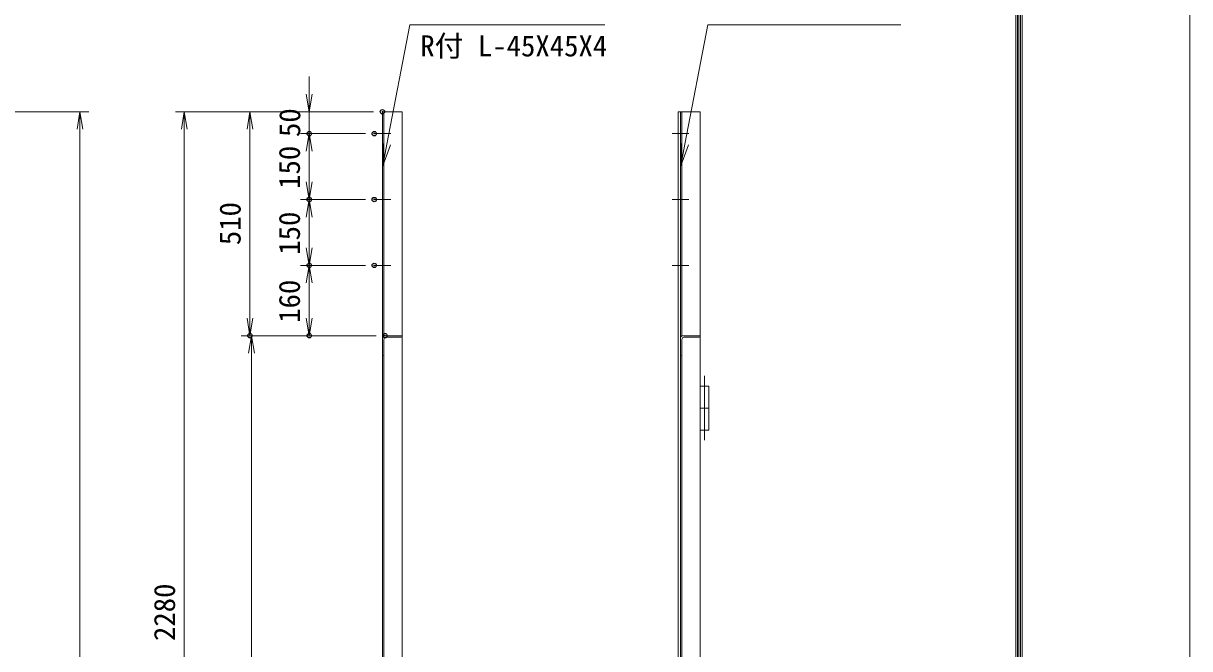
# Model space of a CAD drawing. Units: millimetres, scale not verified. Extents: x -5936 to 5936, y -4198 to 4198.
# Drawn here: x 3281 to 5936, y 202 to 1626 of the extents above; entities that cross this region are included whole.
import ezdxf
from ezdxf.enums import TextEntityAlignment as Align

# ---------------------------------------------------------------- set-up
doc = ezdxf.new("R2010")
doc.units = ezdxf.units.MM
doc.header["$LTSCALE"] = 20
doc.header["$PDMODE"] = 32
doc.header["$PDSIZE"] = 10
doc.linetypes.add('LONG_CHAIN', pattern=[21, 18, -1, 1, -1])
for name, color, linetype, lineweight in [('0-0_D-STR3', 3, 'Continuous', 9), ('0-2_D-STR1', 1, 'Continuous', 9), ('0-4_D-BMK', 2, 'LONG_CHAIN', 9), ('0-9_D-STR-TXT', 7, 'Continuous', 9), ('0-A_D-TTL', 2, 'Continuous', 9), ('0-B_0', 7, 'Continuous', 9)]:
    doc.layers.add(name, color=color, linetype=linetype, lineweight=lineweight)
doc.layers.add('0-C_Defpoints', color=7, linetype='Continuous')
doc.styles.add('ＭＳ ゴシック', font='')
doc.styles.get('ＭＳ ゴシック').set_extended_font_data('MS Gothic')

# ---------------------------------------------------------------- blocks, each defined once
blk = doc.blocks.new('_OPEN')
at = {"layer": '0-B_0'}
blk.add_line((-20, 3.333), (0, 0), dxfattribs=at)
blk.add_lwpolyline([(-20, -3.333), (0, 0), (-20, 0)], dxfattribs=at)

msp = doc.modelspace()

# ---------------------------------------------------------------- linework, layer by layer
at = {"layer": '0-0_D-STR3'}
for p, q in [((4841.83, 799.84), (4821.83, 799.84)), ((4821.83, 699.84), (4821.83, 799.84)), ((4841.83, 699.84), (4841.83, 799.84)), ((4841.83, 749.84), (4821.83, 749.84)), ((4841.83, 699.84), (4821.83, 699.84))]:
    msp.add_line(p, q, dxfattribs=at)
at = {"layer": '0-2_D-STR1'}
for p, q in [((4098.72, -849.53), (4098.72, 1424.84)), ((4098.72, 1424.84), (4143.72, 1424.84)), ((4102.1, 1424.84), (4102.1, 914.37)), ((4143.72, 1424.84), (4143.72, -855.16)), ((4771.83, 1424.84), (4771.83, -1185.16)), ((4771.83, 1424.84), (4821.83, 1424.84)), ((4776.83, -849.53), (4776.83, 1424.84)), ((4780.2, 1424.84), (4780.2, 914.37)), ((4821.83, 1424.84), (4821.83, -1185.16)), ((4118.09, 1374.84), (4080.03, 1374.84)), ((4796.19, 1374.84), (4758.14, 1374.84)), ((4118.09, 1224.84), (4080.03, 1224.84)), ((4796.19, 1224.84), (4758.14, 1224.84)), ((4118.09, 1074.84), (4080.03, 1074.84)), ((4796.19, 1074.84), (4758.14, 1074.84)), ((4098.72, 894.84), (4098.72, 909.84)), ((4098.72, 869.84), (4098.72, 909.22)), ((4102.1, -812.41), (4102.1, 905.84)), ((4102.1, 872.09), (4102.1, 905.84)), ((4104.35, 914.84), (4143.72, 914.84)), ((4107.72, 911.47), (4141.47, 911.47)), ((4143.72, 914.84), (4143.72, 913.72)), ((4776.83, 894.84), (4776.83, 909.84)), ((4776.83, 869.84), (4776.83, 909.22)), ((4780.2, -812.41), (4780.2, 905.84)), ((4780.2, 872.09), (4780.2, 905.84)), ((4782.45, 914.84), (4821.83, 914.84)), ((4785.83, 911.47), (4819.58, 911.47)), ((4821.83, 914.84), (4821.83, 913.72)), ((4098.72, 869.84), (4099.85, 869.84)), ((4776.83, 869.84), (4777.95, 869.84))]:
    msp.add_line(p, q, dxfattribs=at)
for centre, radius, start, end in [((4104.35, 909.22), 5.62, 90, 180), ((4107.72, 905.84), 5.62, 90, 180), ((4141.47, 913.72), 2.25, 270, 0), ((4782.45, 909.22), 5.62, 90, 180), ((4785.83, 905.84), 5.62, 90, 180), ((4819.58, 913.72), 2.25, 270, 0), ((4099.85, 872.09), 2.25, 270, 0), ((4777.95, 872.09), 2.25, 270, 0)]:
    msp.add_arc(centre, radius, start, end, dxfattribs=at)
at = {"layer": '0-4_D-BMK'}
msp.add_line((4831.83, 677.01), (4831.83, 823.45), dxfattribs=at)
at = {"layer": '0-9_D-STR-TXT'}
for p, q in [((4116.86, 1349.05), (4099.27, 1301.51)), ((4795.42, 1349.05), (4777.83, 1301.51))]:
    msp.add_line(p, q, dxfattribs=at)
for points in [[(4100.49, 1352.19), (4099.27, 1301.51), (4108.68, 1350.62), (4160.75, 1622.38), (4167.95, 1622.38), (4604.96, 1622.38)], [(4779.05, 1352.19), (4777.83, 1301.51), (4787.24, 1350.62), (4839.31, 1622.38), (4846.51, 1622.38), (5278.95, 1622.38)]]:
    msp.add_lwpolyline(points, dxfattribs=at)
at = {"layer": '0-A_D-TTL'}
for points in [[(-5936, 4197.63), (5936, 4197.63), (5936, -4197.57), (-5936, -4197.57)], [(-5554.4, 3886.69), (5554.4, 3886.69), (5554.4, -3886.64), (-5554.4, -3886.64)], [(-5550.87, 3883.16), (5550.86, 3883.16), (5550.86, -3883.11), (-5550.87, -3883.11)], [(-5547.34, 3879.63), (5547.33, 3879.63), (5547.33, -3879.57), (-5547.34, -3879.57)], [(-5543.8, 3876.09), (5543.8, 3876.09), (5543.8, -3876.04), (-5543.8, -3876.04)], [(-5540.27, 3872.56), (5540.26, 3872.56), (5540.26, -3872.51), (-5540.27, -3872.51)]]:
    msp.add_lwpolyline(points, close=True, dxfattribs=at)
at = {"layer": '0-B_0'}
for p, q in [((3932.16, 1464.84), (3932.16, 1504.84)), ((2434.28, 1424.84), (3430.34, 1424.84)), ((4078.72, 1424.84), (3627.84, 1424.84)), ((4078.72, 1424.84), (3777.17, 1424.84)), ((4078.72, 1424.84), (3912.16, 1424.84)), ((3932.16, 1424.84), (3932.16, 1374.84)), ((3410.34, 1384.84), (3410.34, -1145.16)), ((3647.84, 1384.84), (3647.84, -815.16)), ((3797.17, 1384.84), (3797.17, 954.84)), ((4060.03, 1374.84), (3912.16, 1374.84)), ((4060.03, 1374.84), (3912.16, 1374.84)), ((3932.16, 1334.84), (3932.16, 1294.84)), ((3932.16, 1334.84), (3932.16, 1264.84)), ((4060.03, 1224.84), (3912.16, 1224.84)), ((4060.03, 1224.84), (3912.16, 1224.84)), ((3932.16, 1184.84), (3932.16, 1114.84)), ((4060.03, 1074.84), (3912.16, 1074.84)), ((4060.03, 1074.84), (3912.16, 1074.84)), ((3932.16, 1034.84), (3932.16, 954.84)), ((4084.35, 914.84), (3777.17, 914.84)), ((4084.35, 914.84), (3780.51, 914.84)), ((4084.35, 914.84), (3912.16, 914.84)), ((3800.51, 874.84), (3800.51, -815.16))]:
    msp.add_line(p, q, dxfattribs=at)
at = {"layer": '0-C_Defpoints'}
for p in [(4098.72, 1424.84), (3932.16, 1374.84), (4080.03, 1374.84), (3932.16, 1224.84), (4080.03, 1224.84), (3932.16, 1074.84), (4080.03, 1074.84), (3797.17, 914.84), (3932.16, 914.84), (4104.35, 914.84)]:
    msp.add_point(p, dxfattribs=at)

# ---------------------------------------------------------------- block references
at = {"layer": '0-B_0', "xscale": 2, "yscale": 2}
for p, rotation in [((3932.16, 1424.84), 270), ((3410.34, 1424.84), 90), ((3647.84, 1424.84), 90), ((3797.17, 1424.84), 90), ((3932.16, 1374.84), 90), ((3932.16, 1374.84), 90), ((3932.16, 1224.84), 270), ((3932.16, 1224.84), 90), ((3932.16, 1074.84), 270), ((3932.16, 1074.84), 90), ((3797.17, 914.84), 270), ((3932.16, 914.84), 270), ((3800.51, 914.84), 90)]:
    msp.add_blockref('_OPEN', p, dxfattribs=dict(at, rotation=rotation))

# ---------------------------------------------------------------- texts
at = {"layer": '0-9_D-STR-TXT', "style": 'ＭＳ ゴシック'}
msp.add_text('R付 L-45X45X4', height=48.09, dxfattribs=at).set_placement((4184.9, 1536.26), align=Align.BOTTOM_LEFT)
at = {"layer": '0-B_0', "style": 'ＭＳ ゴシック'}
for s, p in [('50', (3926.13, 1367.22)), ('150', (3925.42, 1249.19)), ('510', (3790.43, 1120.97)), ('150', (3925.42, 1099.19)), ('160', (3925.42, 944.19)), ('2280', (3641.1, 219.59))]:
    msp.add_text(s, height=48.09, rotation=90, dxfattribs=at).set_placement(p, align=Align.BOTTOM_LEFT)

doc.saveas('drawing.dxf')
